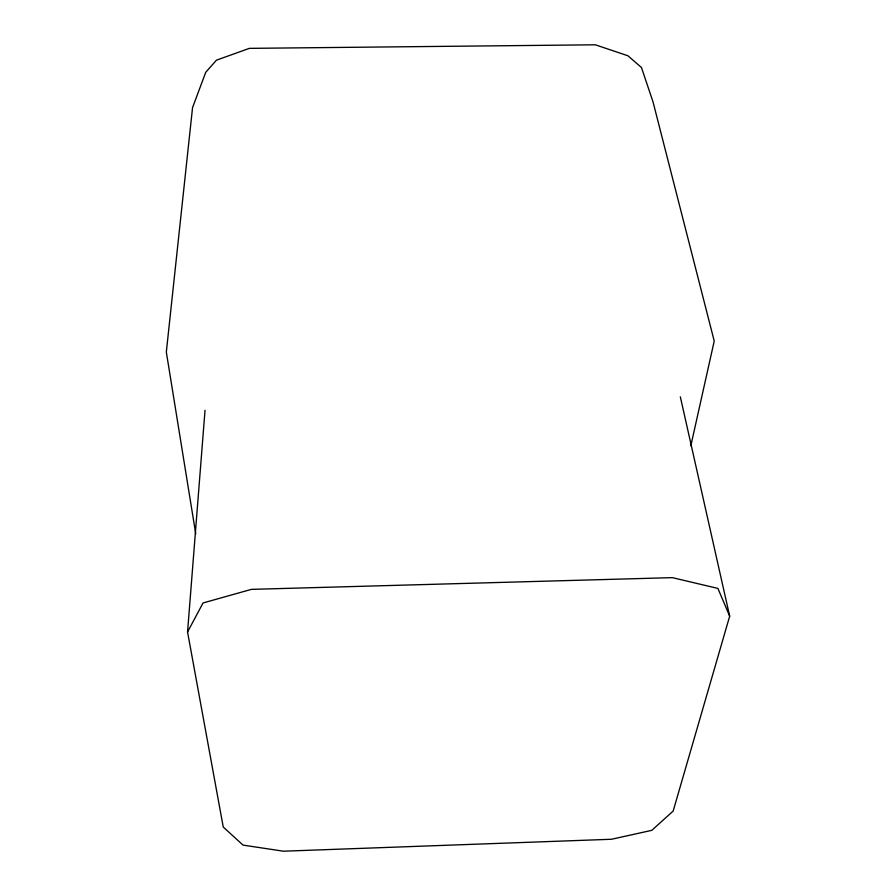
<?xml version="1.0" encoding="UTF-8"?>
<svg xmlns="http://www.w3.org/2000/svg" width="896" height="896" viewBox="0 0 896 896"><rect width="100%" height="100%" fill="white"/><g stroke="black" fill="none" stroke-linecap="round" stroke-linejoin="round"><path stroke-width="1.34" d="M680.333 396.838L729.68 616.179L673.165 811.048L651.806 830.334L611.542 839.261L283.416 851.2L243.04 845.107L223.25 827.042L187.555 631.994L205.027 410.267M690.838 445.76L714.224 341.051L653.05 101.976L641.446 67.491L627.906 55.765L595.325 44.8L249.368 48.362L216.462 60.166L205.733 72.318L192.55 107.598L166.32 352.072L195.742 533.848M187.555 631.994L203.045 602.963L251.418 589.366L672.37 577.64L717.909 588.426L729.68 616.179"/></g></svg>
